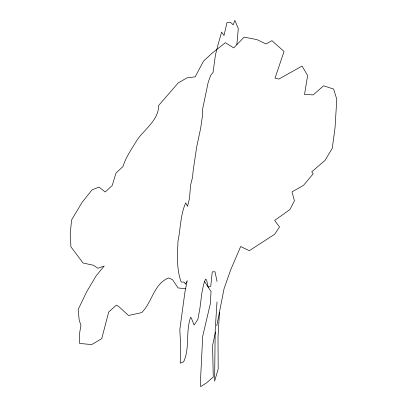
<?xml version="1.0" encoding="UTF-8"?>
<svg xmlns="http://www.w3.org/2000/svg" width="407" height="407" viewBox="0 0 407 407"><rect width="100%" height="100%" fill="white"/><g stroke="black" fill="none" stroke-linecap="round" stroke-linejoin="round"><path stroke-width="0.61" d="M219.47 312.245L217.999 337.632L218.198 368.915L214.606 381.171L215.196 330.367L217.002 301.908M236.849 44.694L238.304 28.602L234.854 20.35L233.18 24.883L230.616 22.395L226.958 22.624L223.998 35.551L221.637 32.061L217.893 45.228L215.425 55.026L213.059 72.502L210.699 75.3L208.231 82.163L202.691 108.679L202.493 115.552L200.722 127.92L196.678 146.993L193.228 170.187L192.542 177.254L190.573 185.18L189.484 198.443L187.515 206.369L185.74 202.808C180.342 214.789 180.647 228.597 177.956 241.331C177.574 254.996 176.312 268.946 181.207 282.031L184.168 282.097L185.444 284.183L187.22 280.616L184.951 291.926L179.823 329.543L180.611 344.821L180.215 363.176L183.664 361.787C190.033 347.761 185.46 331.588 190.659 317.206L191.351 318.101L194.108 325.035L197.853 319.419L199.923 308.272L201.892 292.801L203.668 284.203L205.54 279.09L206.624 280.077L208.201 287.154L210.765 286.289L212.24 271.856L215.003 271.764L217.048 281.471M215.466 331.959L212.566 345.599L213.263 377.024L206.38 383.012L200.62 386.65L200.62 378.266L202.701 336.279L210.338 303.724L211.035 291.544L204.35 281.166M216.783 325.763L224.013 288.894L230.606 270.06L240.664 246.515L249.338 250.681L274.664 234.274L279.517 227.014L274.664 220.436L289.926 209.539L294.434 200.824L292.007 191.875L303.469 185.388L313.181 173.804L311.793 171.744L324.974 160.485L332.26 148.336L335.047 127.62L336.782 99.272L333.659 89.082L323.601 85.796L313.192 94.882L304.517 94.485L307.636 75.554L302.086 66.061L278.846 79.065L275.03 78.119L284.05 51.46L271.907 40.68L266.01 43.981L256.99 39.616L244.098 37.159L233.694 47.919L225.366 42.694L212.184 53.119L203.51 61.111L195.187 76.847L186.859 77.91L178.19 82.967L158.679 105.423C158.618 119.856 145.289 128.668 137.515 139.326C132.26 148.158 126.017 156.634 122.95 166.555L116.01 173.036L112.195 185.506L105.255 191.982L99.013 187.123L92.074 189.825L82.016 202.467L71.607 219.938L70.218 233.811L70.915 246.795L83.053 263.024L93.462 265.257L97.97 268.279L104.217 266.015L96.235 275.666L86.493 292.099L78.169 309.518L79.207 320.182L80.942 325.371L79.558 333.379L79.558 343.442L91.697 344.576L101.76 338.644L108.694 312.042L116.326 305.128L118.758 306.527L128.47 315.491L141.651 312.617C152.35 302.208 153.643 283.821 168.712 277.92L172.527 279.706L178.078 287.937L185.892 288.817"/></g></svg>
